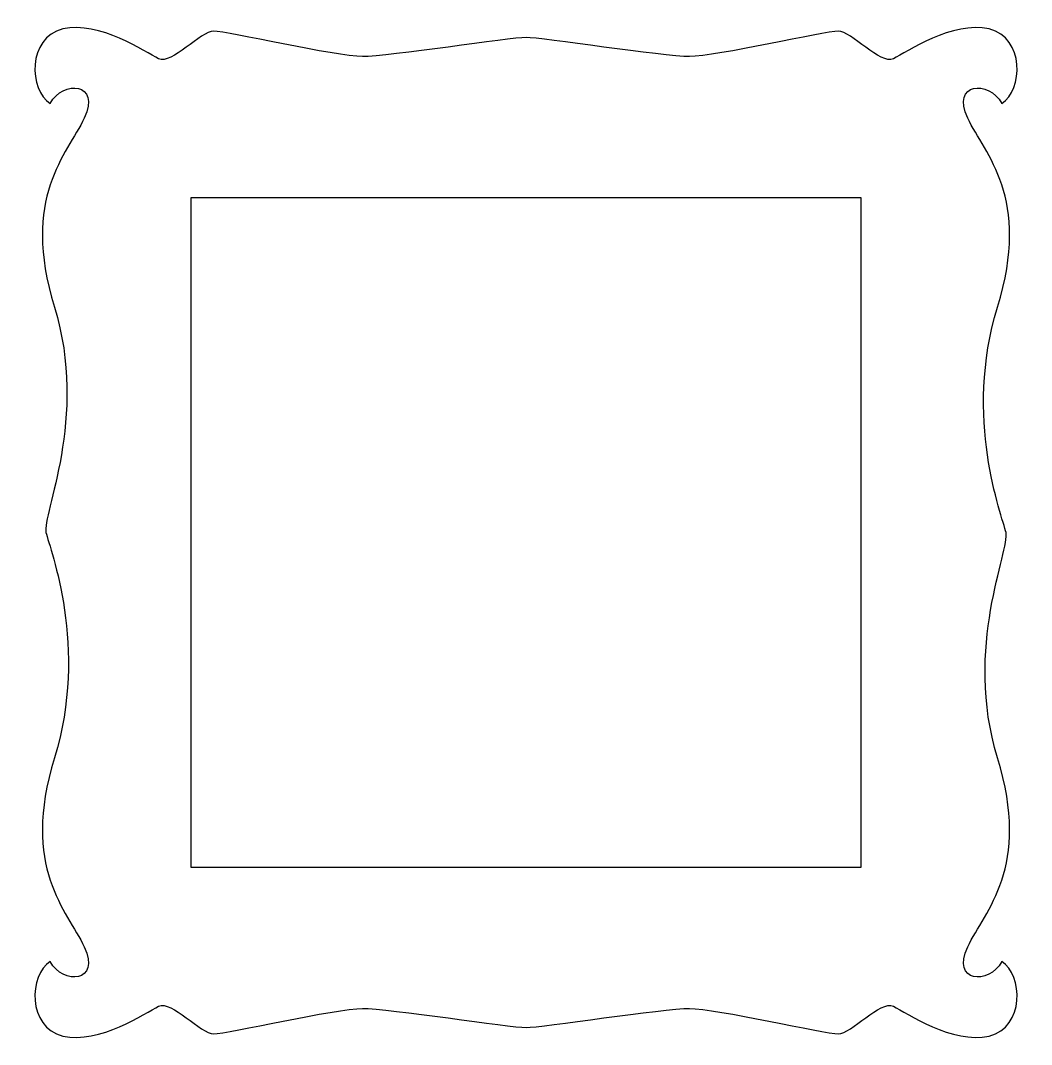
# Model space of a CAD drawing. Header units: centimetres. Extents: x -10.8 to 10, y -10.9 to 10.2.
import ezdxf

# ---------------------------------------------------------------- set-up
doc = ezdxf.new("R2010")
doc.units = ezdxf.units.CM
doc.header["$MEASUREMENT"] = 0
doc.layers.add('Camada 1', color=7, linetype='Continuous')

msp = doc.modelspace()

# ---------------------------------------------------------------- linework, layer by layer
at = {"layer": 'Camada 1'}
for points, knots in [([(9.48937, -0.34618), (9.57676, -0.69562), (8.61582, -2.70476), (9.31464, -4.97586), (9.31464, -4.97586), (10.01346, -7.24704), (9.0526, -8.12054), (8.70321, -8.86307), (8.70321, -8.86307), (8.35377, -9.60557), (9.13998, -9.64923), (9.40203, -9.1688), (9.40203, -9.1688), (9.8388, -9.43084), (9.88246, -10.52278), (9.13999, -10.69743), (9.13999, -10.69743), (8.39746, -10.87216), (7.43663, -10.217), (7.17453, -10.086), (7.17453, -10.086), (6.91249, -9.95495), (6.30103, -10.65377), (6.03899, -10.65377), (6.03899, -10.65377), (5.77689, -10.65377), (3.50576, -10.12966), (2.98165, -10.12966), (2.98165, -10.12966), (2.45748, -10.12966), (-0.07574, -10.5227), (-0.38144, -10.5227), (-0.38144, -10.5227), (-0.68717, -10.5227), (-3.22039, -10.12966), (-3.74451, -10.12966), (-3.74451, -10.12966), (-4.26863, -10.12966), (-6.53978, -10.65377), (-6.80185, -10.65377), (-6.80185, -10.65377), (-7.06392, -10.65377), (-7.67537, -9.95495), (-7.93744, -10.086), (-7.93744, -10.086), (-8.19948, -10.217), (-9.16037, -10.87216), (-9.90287, -10.69743), (-9.90287, -10.69743), (-10.64537, -10.5227), (-10.60169, -9.43084), (-10.16494, -9.1688), (-10.16494, -9.1688), (-9.90287, -9.64923), (-9.11671, -9.60557), (-9.46612, -8.86307), (-9.46612, -8.86307), (-9.81553, -8.12054), (-10.77639, -7.24705), (-10.07757, -4.97586), (-10.07757, -4.97586), (-9.37875, -2.70467), (-10.16494, -0.69562), (-10.25227, -0.34618), (-10.25227, -0.34618), (-10.33964, 0.00323), (-9.37875, 2.01232), (-10.07757, 4.28347), (-10.07757, 4.28347), (-10.77639, 6.55462), (-9.81553, 7.42815), (-9.46612, 8.17065), (-9.46612, 8.17065), (-9.11671, 8.91318), (-9.90286, 8.95686), (-10.16493, 8.47638), (-10.16493, 8.47638), (-10.60168, 8.73845), (-10.64536, 9.83036), (-9.90286, 10.00506), (-9.90286, 10.00506), (-9.16036, 10.17976), (-8.1995, 9.5246), (-7.93743, 9.39358), (-7.93743, 9.39358), (-7.67536, 9.26256), (-7.06391, 9.96138), (-6.80184, 9.96138), (-6.80184, 9.96138), (-6.5398, 9.96138), (-4.26861, 9.43727), (-3.7445, 9.43727), (-3.7445, 9.43727), (-3.22039, 9.43727), (-0.68719, 9.83036), (-0.38146, 9.83036), (-0.38146, 9.83036), (-0.07573, 9.83036), (2.45749, 9.43727), (2.98161, 9.43727), (2.98161, 9.43727), (3.50573, 9.43727), (5.77683, 9.96138), (6.03895, 9.96138), (6.03895, 9.96138), (6.30099, 9.96138), (6.9125, 9.26256), (7.17454, 9.39358), (7.17454, 9.39358), (7.43658, 9.5246), (8.39747, 10.17976), (9.13994, 10.00506), (9.13994, 10.00506), (9.88241, 9.83036), (9.83876, 8.73845), (9.40198, 8.47638), (9.40198, 8.47638), (9.13994, 8.95684), (8.35378, 8.91315), (8.70322, 8.17065), (8.70322, 8.17065), (9.0526, 7.42815), (10.01346, 6.55463), (9.31465, 4.28347), (9.31465, 4.28347), (8.61583, 2.01231), (9.40203, 0.0032), (9.48937, -0.34618)], [0, 0, 0, 0, 0.03030303, 0.03030303, 0.03030303, 0.03030303, 0.06060606, 0.06060606, 0.06060606, 0.06060606, 0.09090909, 0.09090909, 0.09090909, 0.09090909, 0.12121212, 0.12121212, 0.12121212, 0.12121212, 0.15151515, 0.15151515, 0.15151515, 0.15151515, 0.18181818, 0.18181818, 0.18181818, 0.18181818, 0.21212121, 0.21212121, 0.21212121, 0.21212121, 0.24242424, 0.24242424, 0.24242424, 0.24242424, 0.27272727, 0.27272727, 0.27272727, 0.27272727, 0.3030303, 0.3030303, 0.3030303, 0.3030303, 0.33333333, 0.33333333, 0.33333333, 0.33333333, 0.36363636, 0.36363636, 0.36363636, 0.36363636, 0.39393939, 0.39393939, 0.39393939, 0.39393939, 0.42424242, 0.42424242, 0.42424242, 0.42424242, 0.45454545, 0.45454545, 0.45454545, 0.45454545, 0.48484848, 0.48484848, 0.48484848, 0.48484848, 0.51515152, 0.51515152, 0.51515152, 0.51515152, 0.54545455, 0.54545455, 0.54545455, 0.54545455, 0.57575758, 0.57575758, 0.57575758, 0.57575758, 0.60606061, 0.60606061, 0.60606061, 0.60606061, 0.63636364, 0.63636364, 0.63636364, 0.63636364, 0.66666667, 0.66666667, 0.66666667, 0.66666667, 0.6969697, 0.6969697, 0.6969697, 0.6969697, 0.72727273, 0.72727273, 0.72727273, 0.72727273, 0.75757576, 0.75757576, 0.75757576, 0.75757576, 0.78787879, 0.78787879, 0.78787879, 0.78787879, 0.81818182, 0.81818182, 0.81818182, 0.81818182, 0.84848485, 0.84848485, 0.84848485, 0.84848485, 0.87878788, 0.87878788, 0.87878788, 0.87878788, 0.90909091, 0.90909091, 0.90909091, 0.90909091, 0.93939394, 0.93939394, 0.93939394, 0.93939394, 1, 1, 1, 1]), ([(6.50432, 6.5396), (6.50432, 6.5396), (-7.26724, 6.5396), (-7.26724, 6.5396), (-7.26724, 6.5396), (-7.26724, 6.5396), (-7.26724, -7.23196), (-7.26724, -7.23196), (-7.26724, -7.23196), (-7.26724, -7.23196), (6.50432, -7.23196), (6.50432, -7.23196), (6.50432, -7.23196), (6.50432, -7.23196), (6.50432, 6.5396), (6.50432, 6.5396)], [0, 0, 0, 0, 0.2, 0.2, 0.2, 0.2, 0.4, 0.4, 0.4, 0.4, 0.6, 0.6, 0.6, 0.6, 1, 1, 1, 1])]:
    msp.add_open_spline(points, degree=3, knots=knots, dxfattribs=at)

doc.saveas('drawing.dxf')
